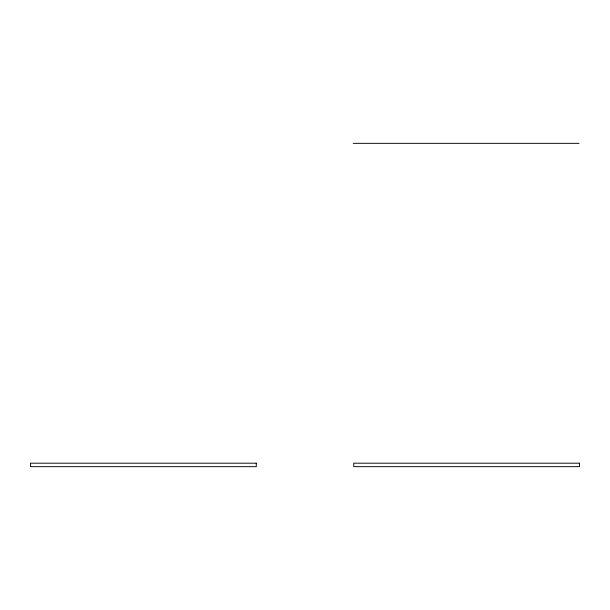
<?xml version="1.0" encoding="UTF-8"?>
<svg xmlns="http://www.w3.org/2000/svg" width="610" height="610" viewBox="0 0 610 610"><rect width="100%" height="100%" fill="white"/><g stroke="black" fill="none" stroke-linecap="round" stroke-linejoin="round"><path stroke-width="0.91" d="M353.251 143.342L579.035 143.342M256.284 463.188L30.5 463.188L30.5 466.658L256.284 466.658L256.284 463.188M579.5 463.188L353.716 463.188L353.716 466.658L579.5 466.658L579.5 463.188"/></g></svg>
